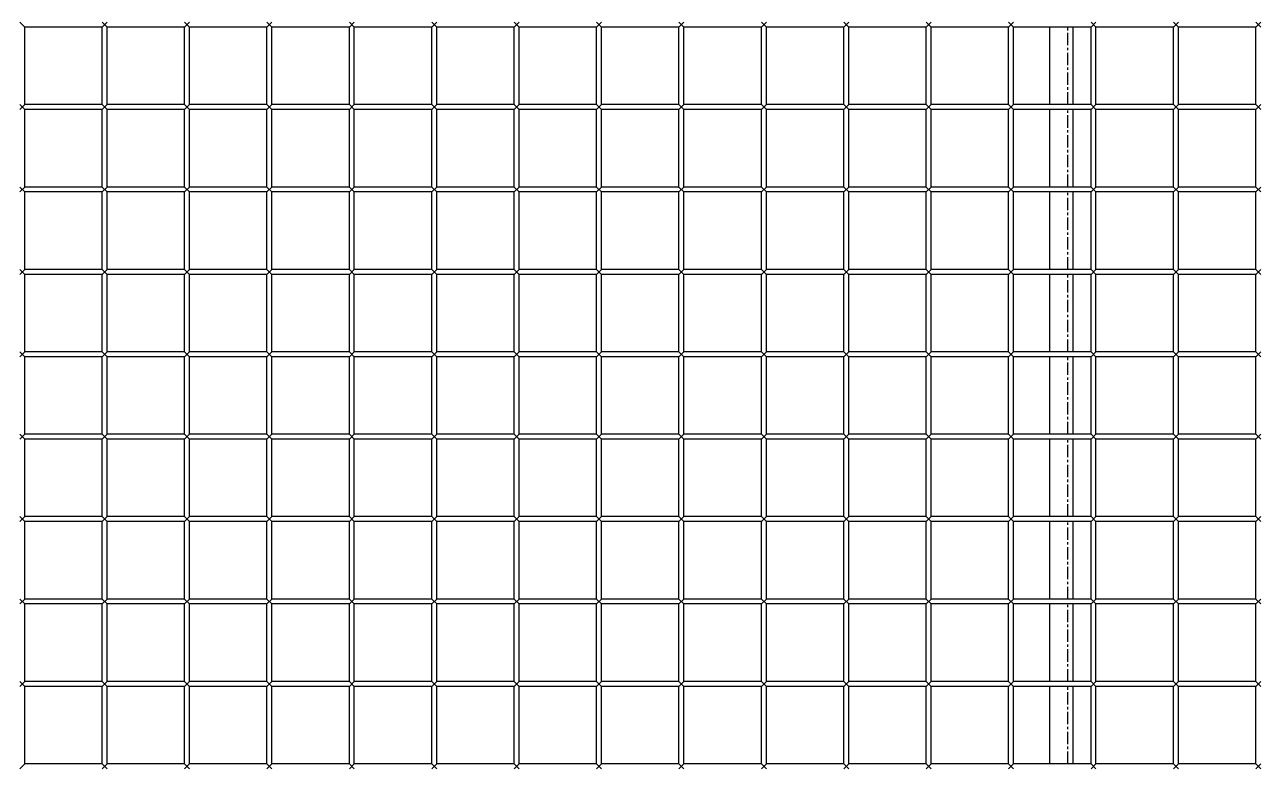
# Model space of a CAD drawing. Header units: millimetres. Extents: x -198529 to 244266, y -64 to 158464.
# Drawn here: x -148698 to -147949, y 94957 to 95407 of the extents above; entities that cross this region are included whole.
import ezdxf

# ---------------------------------------------------------------- set-up
doc = ezdxf.new("R2010")
doc.units = ezdxf.units.MM
doc.linetypes.add('CENTER', pattern=[12, 7.5, -1.5, 1.5, -1.5])
doc.layers.add('0-DCC', color=30, linetype='Continuous')

# ---------------------------------------------------------------- blocks, each defined once
blk = doc.blocks.new('DCC2850x1800(右)')
at = {"color": 0, "linetype": 'Continuous'}
for p, q in [((64392.5, -73603.48), (64389.5, -73606.48)), ((64392.5, -73606.48), (64389.5, -73603.48)), ((64392.5, -73653.48), (64392.5, -73606.48)), ((64392.5, -73606.48), (64439.5, -73606.48)), ((64442.5, -73603.48), (64439.5, -73606.48)), ((64442.5, -73606.48), (64439.5, -73603.48)), ((64439.5, -73653.48), (64439.5, -73606.48)), ((64442.5, -73653.48), (64442.5, -73606.48)), ((64442.5, -73606.48), (64489.5, -73606.48)), ((64492.5, -73603.48), (64489.5, -73606.48)), ((64492.5, -73606.48), (64489.5, -73603.48)), ((64489.5, -73653.48), (64489.5, -73606.48)), ((64492.5, -73653.48), (64492.5, -73606.48)), ((64492.5, -73606.48), (64539.5, -73606.48)), ((64503.5, -73606.48), (64503.5, -73653.48)), ((64517.5, -73653.48), (64517.5, -73606.48)), ((64542.5, -73603.48), (64539.5, -73606.48)), ((64542.5, -73606.48), (64539.5, -73603.48)), ((64539.5, -73653.48), (64539.5, -73606.48)), ((64542.5, -73653.48), (64542.5, -73606.48)), ((64542.5, -73606.48), (64589.5, -73606.48)), ((64592.5, -73603.48), (64589.5, -73606.48)), ((64592.5, -73606.48), (64589.5, -73603.48)), ((64589.5, -73653.48), (64589.5, -73606.48)), ((64592.5, -73653.48), (64592.5, -73606.48)), ((64592.5, -73606.48), (64639.5, -73606.48)), ((64642.5, -73603.48), (64639.5, -73606.48)), ((64642.5, -73606.48), (64639.5, -73603.48)), ((64639.5, -73653.48), (64639.5, -73606.48)), ((64642.5, -73653.48), (64642.5, -73606.48)), ((64642.5, -73606.48), (64689.5, -73606.48)), ((64692.5, -73603.48), (64689.5, -73606.48)), ((64692.5, -73606.48), (64689.5, -73603.48)), ((64689.5, -73653.48), (64689.5, -73606.48)), ((64692.5, -73653.48), (64692.5, -73606.48)), ((64692.5, -73606.48), (64739.5, -73606.48)), ((64742.5, -73603.48), (64739.5, -73606.48)), ((64742.5, -73606.48), (64739.5, -73603.48)), ((64739.5, -73653.48), (64739.5, -73606.48)), ((64742.5, -73653.48), (64742.5, -73606.48)), ((64742.5, -73606.48), (64789.5, -73606.48)), ((64792.5, -73603.48), (64789.5, -73606.48)), ((64792.5, -73606.48), (64789.5, -73603.48)), ((64789.5, -73653.48), (64789.5, -73606.48)), ((64792.5, -73653.48), (64792.5, -73606.48)), ((64792.5, -73606.48), (64839.5, -73606.48)), ((64842.5, -73603.48), (64839.5, -73606.48)), ((64842.5, -73606.48), (64839.5, -73603.48)), ((64839.5, -73653.48), (64839.5, -73606.48)), ((64842.5, -73653.48), (64842.5, -73606.48)), ((64842.5, -73606.48), (64889.5, -73606.48)), ((64892.5, -73603.48), (64889.5, -73606.48)), ((64892.5, -73606.48), (64889.5, -73603.48)), ((64889.5, -73653.48), (64889.5, -73606.48)), ((64892.5, -73653.48), (64892.5, -73606.48)), ((64892.5, -73606.48), (64939.5, -73606.48)), ((64942.5, -73603.48), (64939.5, -73606.48)), ((64942.5, -73606.48), (64939.5, -73603.48)), ((64939.5, -73653.48), (64939.5, -73606.48)), ((64942.5, -73653.48), (64942.5, -73606.48)), ((64942.5, -73606.48), (64989.5, -73606.48)), ((64992.5, -73603.48), (64989.5, -73606.48)), ((64992.5, -73606.48), (64989.5, -73603.48)), ((64989.5, -73653.48), (64989.5, -73606.48)), ((64992.5, -73653.48), (64992.5, -73606.48)), ((64992.5, -73606.48), (65039.5, -73606.48)), ((65042.5, -73603.48), (65039.5, -73606.48)), ((65042.5, -73606.48), (65039.5, -73603.48)), ((65039.5, -73653.48), (65039.5, -73606.48)), ((65042.5, -73653.48), (65042.5, -73606.48)), ((65042.5, -73606.48), (65089.5, -73606.48)), ((65092.5, -73603.48), (65089.5, -73606.48)), ((65092.5, -73606.48), (65089.5, -73603.48)), ((65089.5, -73653.48), (65089.5, -73606.48)), ((65092.5, -73653.48), (65092.5, -73606.48)), ((65092.5, -73606.48), (65139.5, -73606.48)), ((65142.5, -73603.48), (65139.5, -73606.48)), ((65139.5, -73653.48), (65139.5, -73606.48)), ((64392.5, -73653.48), (64389.5, -73656.48)), ((64392.5, -73656.48), (64389.5, -73653.48)), ((64392.5, -73653.48), (64439.5, -73653.48)), ((64392.5, -73703.48), (64392.5, -73656.48)), ((64392.5, -73656.48), (64439.5, -73656.48)), ((64442.5, -73653.48), (64439.5, -73656.48)), ((64442.5, -73656.48), (64439.5, -73653.48)), ((64439.5, -73703.48), (64439.5, -73656.48)), ((64442.5, -73653.48), (64489.5, -73653.48)), ((64442.5, -73703.48), (64442.5, -73656.48)), ((64442.5, -73656.48), (64489.5, -73656.48)), ((64492.5, -73653.48), (64489.5, -73656.48)), ((64492.5, -73656.48), (64489.5, -73653.48)), ((64489.5, -73703.48), (64489.5, -73656.48)), ((64492.5, -73653.48), (64539.5, -73653.48)), ((64492.5, -73703.48), (64492.5, -73656.48)), ((64492.5, -73656.48), (64539.5, -73656.48)), ((64503.5, -73656.48), (64503.5, -73703.48)), ((64517.5, -73703.48), (64517.5, -73656.48)), ((64542.5, -73653.48), (64539.5, -73656.48)), ((64542.5, -73656.48), (64539.5, -73653.48)), ((64539.5, -73703.48), (64539.5, -73656.48)), ((64542.5, -73653.48), (64589.5, -73653.48)), ((64542.5, -73703.48), (64542.5, -73656.48)), ((64542.5, -73656.48), (64589.5, -73656.48)), ((64592.5, -73653.48), (64589.5, -73656.48)), ((64592.5, -73656.48), (64589.5, -73653.48)), ((64589.5, -73703.48), (64589.5, -73656.48)), ((64592.5, -73653.48), (64639.5, -73653.48)), ((64592.5, -73703.48), (64592.5, -73656.48)), ((64592.5, -73656.48), (64639.5, -73656.48)), ((64642.5, -73653.48), (64639.5, -73656.48)), ((64642.5, -73656.48), (64639.5, -73653.48)), ((64639.5, -73703.48), (64639.5, -73656.48)), ((64642.5, -73653.48), (64689.5, -73653.48)), ((64642.5, -73703.48), (64642.5, -73656.48)), ((64642.5, -73656.48), (64689.5, -73656.48)), ((64692.5, -73653.48), (64689.5, -73656.48)), ((64692.5, -73656.48), (64689.5, -73653.48)), ((64689.5, -73703.48), (64689.5, -73656.48)), ((64692.5, -73653.48), (64739.5, -73653.48)), ((64692.5, -73703.48), (64692.5, -73656.48)), ((64692.5, -73656.48), (64739.5, -73656.48)), ((64742.5, -73653.48), (64739.5, -73656.48)), ((64742.5, -73656.48), (64739.5, -73653.48)), ((64739.5, -73703.48), (64739.5, -73656.48)), ((64742.5, -73653.48), (64789.5, -73653.48)), ((64742.5, -73703.48), (64742.5, -73656.48)), ((64742.5, -73656.48), (64789.5, -73656.48)), ((64792.5, -73653.48), (64789.5, -73656.48)), ((64792.5, -73656.48), (64789.5, -73653.48)), ((64789.5, -73703.48), (64789.5, -73656.48)), ((64792.5, -73653.48), (64839.5, -73653.48)), ((64792.5, -73703.48), (64792.5, -73656.48)), ((64792.5, -73656.48), (64839.5, -73656.48)), ((64842.5, -73653.48), (64839.5, -73656.48)), ((64842.5, -73656.48), (64839.5, -73653.48)), ((64839.5, -73703.48), (64839.5, -73656.48)), ((64842.5, -73653.48), (64889.5, -73653.48)), ((64842.5, -73703.48), (64842.5, -73656.48)), ((64842.5, -73656.48), (64889.5, -73656.48)), ((64892.5, -73653.48), (64889.5, -73656.48)), ((64892.5, -73656.48), (64889.5, -73653.48)), ((64889.5, -73703.48), (64889.5, -73656.48)), ((64892.5, -73653.48), (64939.5, -73653.48)), ((64892.5, -73703.48), (64892.5, -73656.48)), ((64892.5, -73656.48), (64939.5, -73656.48)), ((64942.5, -73653.48), (64939.5, -73656.48)), ((64942.5, -73656.48), (64939.5, -73653.48)), ((64939.5, -73703.48), (64939.5, -73656.48)), ((64942.5, -73653.48), (64989.5, -73653.48)), ((64942.5, -73703.48), (64942.5, -73656.48)), ((64942.5, -73656.48), (64989.5, -73656.48)), ((64992.5, -73653.48), (64989.5, -73656.48)), ((64992.5, -73656.48), (64989.5, -73653.48)), ((64989.5, -73703.48), (64989.5, -73656.48)), ((64992.5, -73653.48), (65039.5, -73653.48)), ((64992.5, -73703.48), (64992.5, -73656.48)), ((64992.5, -73656.48), (65039.5, -73656.48)), ((65042.5, -73653.48), (65039.5, -73656.48)), ((65042.5, -73656.48), (65039.5, -73653.48)), ((65039.5, -73703.48), (65039.5, -73656.48)), ((65042.5, -73653.48), (65089.5, -73653.48)), ((65042.5, -73703.48), (65042.5, -73656.48)), ((65042.5, -73656.48), (65089.5, -73656.48)), ((65092.5, -73653.48), (65089.5, -73656.48)), ((65092.5, -73656.48), (65089.5, -73653.48)), ((65089.5, -73703.48), (65089.5, -73656.48)), ((65092.5, -73653.48), (65139.5, -73653.48)), ((65092.5, -73703.48), (65092.5, -73656.48)), ((65092.5, -73656.48), (65139.5, -73656.48)), ((65142.5, -73653.48), (65139.5, -73656.48)), ((65142.5, -73656.48), (65139.5, -73653.48)), ((65139.5, -73703.48), (65139.5, -73656.48)), ((64392.5, -73703.48), (64389.5, -73706.48)), ((64392.5, -73706.48), (64389.5, -73703.48)), ((64392.5, -73703.48), (64439.5, -73703.48)), ((64442.5, -73703.48), (64439.5, -73706.48)), ((64442.5, -73706.48), (64439.5, -73703.48)), ((64442.5, -73703.48), (64489.5, -73703.48)), ((64492.5, -73703.48), (64489.5, -73706.48)), ((64492.5, -73706.48), (64489.5, -73703.48)), ((64492.5, -73703.48), (64539.5, -73703.48)), ((64542.5, -73703.48), (64539.5, -73706.48)), ((64542.5, -73706.48), (64539.5, -73703.48)), ((64542.5, -73703.48), (64589.5, -73703.48)), ((64592.5, -73703.48), (64589.5, -73706.48)), ((64592.5, -73706.48), (64589.5, -73703.48)), ((64592.5, -73703.48), (64639.5, -73703.48)), ((64642.5, -73703.48), (64639.5, -73706.48)), ((64642.5, -73706.48), (64639.5, -73703.48)), ((64642.5, -73703.48), (64689.5, -73703.48)), ((64692.5, -73703.48), (64689.5, -73706.48)), ((64692.5, -73706.48), (64689.5, -73703.48)), ((64692.5, -73703.48), (64739.5, -73703.48)), ((64742.5, -73703.48), (64739.5, -73706.48)), ((64742.5, -73706.48), (64739.5, -73703.48)), ((64742.5, -73703.48), (64789.5, -73703.48)), ((64792.5, -73703.48), (64789.5, -73706.48)), ((64792.5, -73706.48), (64789.5, -73703.48)), ((64792.5, -73703.48), (64839.5, -73703.48)), ((64842.5, -73703.48), (64839.5, -73706.48)), ((64842.5, -73706.48), (64839.5, -73703.48)), ((64842.5, -73703.48), (64889.5, -73703.48)), ((64892.5, -73703.48), (64889.5, -73706.48)), ((64892.5, -73706.48), (64889.5, -73703.48)), ((64892.5, -73703.48), (64939.5, -73703.48)), ((64942.5, -73703.48), (64939.5, -73706.48)), ((64942.5, -73706.48), (64939.5, -73703.48)), ((64942.5, -73703.48), (64989.5, -73703.48)), ((64992.5, -73703.48), (64989.5, -73706.48)), ((64992.5, -73706.48), (64989.5, -73703.48)), ((64992.5, -73703.48), (65039.5, -73703.48)), ((65042.5, -73703.48), (65039.5, -73706.48)), ((65042.5, -73706.48), (65039.5, -73703.48)), ((65042.5, -73703.48), (65089.5, -73703.48)), ((65092.5, -73703.48), (65089.5, -73706.48)), ((65092.5, -73706.48), (65089.5, -73703.48)), ((65092.5, -73703.48), (65139.5, -73703.48)), ((65142.5, -73703.48), (65139.5, -73706.48)), ((65142.5, -73706.48), (65139.5, -73703.48)), ((64392.5, -73753.48), (64392.5, -73706.48)), ((64392.5, -73706.48), (64439.5, -73706.48)), ((64439.5, -73753.48), (64439.5, -73706.48)), ((64442.5, -73753.48), (64442.5, -73706.48)), ((64442.5, -73706.48), (64489.5, -73706.48)), ((64489.5, -73753.48), (64489.5, -73706.48)), ((64492.5, -73753.48), (64492.5, -73706.48)), ((64492.5, -73706.48), (64539.5, -73706.48)), ((64503.5, -73706.48), (64503.5, -73753.48)), ((64517.5, -73753.48), (64517.5, -73706.48)), ((64539.5, -73753.48), (64539.5, -73706.48)), ((64542.5, -73753.48), (64542.5, -73706.48)), ((64542.5, -73706.48), (64589.5, -73706.48)), ((64589.5, -73753.48), (64589.5, -73706.48)), ((64592.5, -73753.48), (64592.5, -73706.48)), ((64592.5, -73706.48), (64639.5, -73706.48)), ((64639.5, -73753.48), (64639.5, -73706.48)), ((64642.5, -73753.48), (64642.5, -73706.48)), ((64642.5, -73706.48), (64689.5, -73706.48)), ((64689.5, -73753.48), (64689.5, -73706.48)), ((64692.5, -73753.48), (64692.5, -73706.48)), ((64692.5, -73706.48), (64739.5, -73706.48)), ((64739.5, -73753.48), (64739.5, -73706.48)), ((64742.5, -73753.48), (64742.5, -73706.48)), ((64742.5, -73706.48), (64789.5, -73706.48)), ((64789.5, -73753.48), (64789.5, -73706.48)), ((64792.5, -73753.48), (64792.5, -73706.48)), ((64792.5, -73706.48), (64839.5, -73706.48)), ((64839.5, -73753.48), (64839.5, -73706.48)), ((64842.5, -73753.48), (64842.5, -73706.48)), ((64842.5, -73706.48), (64889.5, -73706.48)), ((64889.5, -73753.48), (64889.5, -73706.48)), ((64892.5, -73753.48), (64892.5, -73706.48)), ((64892.5, -73706.48), (64939.5, -73706.48)), ((64939.5, -73753.48), (64939.5, -73706.48)), ((64942.5, -73753.48), (64942.5, -73706.48)), ((64942.5, -73706.48), (64989.5, -73706.48)), ((64989.5, -73753.48), (64989.5, -73706.48)), ((64992.5, -73753.48), (64992.5, -73706.48)), ((64992.5, -73706.48), (65039.5, -73706.48)), ((65039.5, -73753.48), (65039.5, -73706.48)), ((65042.5, -73753.48), (65042.5, -73706.48)), ((65042.5, -73706.48), (65089.5, -73706.48)), ((65089.5, -73753.48), (65089.5, -73706.48)), ((65092.5, -73753.48), (65092.5, -73706.48)), ((65092.5, -73706.48), (65139.5, -73706.48)), ((65139.5, -73753.48), (65139.5, -73706.48)), ((64392.5, -73753.48), (64389.5, -73756.48)), ((64392.5, -73756.48), (64389.5, -73753.48)), ((64392.5, -73753.48), (64439.5, -73753.48)), ((64392.5, -73756.48), (64439.5, -73756.48)), ((64392.5, -73803.48), (64392.5, -73756.48)), ((64442.5, -73753.48), (64439.5, -73756.48)), ((64442.5, -73756.48), (64439.5, -73753.48)), ((64439.5, -73803.48), (64439.5, -73756.48)), ((64442.5, -73753.48), (64489.5, -73753.48)), ((64442.5, -73803.48), (64442.5, -73756.48)), ((64442.5, -73756.48), (64489.5, -73756.48)), ((64492.5, -73753.48), (64489.5, -73756.48)), ((64492.5, -73756.48), (64489.5, -73753.48)), ((64489.5, -73803.48), (64489.5, -73756.48)), ((64492.5, -73753.48), (64539.5, -73753.48)), ((64492.5, -73803.48), (64492.5, -73756.48)), ((64492.5, -73756.48), (64539.5, -73756.48)), ((64503.5, -73756.48), (64503.5, -73803.48)), ((64517.5, -73803.48), (64517.5, -73756.48)), ((64542.5, -73753.48), (64539.5, -73756.48)), ((64542.5, -73756.48), (64539.5, -73753.48)), ((64539.5, -73803.48), (64539.5, -73756.48)), ((64542.5, -73753.48), (64589.5, -73753.48)), ((64542.5, -73803.48), (64542.5, -73756.48)), ((64542.5, -73756.48), (64589.5, -73756.48)), ((64592.5, -73753.48), (64589.5, -73756.48)), ((64592.5, -73756.48), (64589.5, -73753.48)), ((64589.5, -73803.48), (64589.5, -73756.48)), ((64592.5, -73753.48), (64639.5, -73753.48)), ((64592.5, -73803.48), (64592.5, -73756.48)), ((64592.5, -73756.48), (64639.5, -73756.48)), ((64642.5, -73753.48), (64639.5, -73756.48)), ((64642.5, -73756.48), (64639.5, -73753.48)), ((64639.5, -73803.48), (64639.5, -73756.48)), ((64642.5, -73753.48), (64689.5, -73753.48)), ((64642.5, -73803.48), (64642.5, -73756.48)), ((64642.5, -73756.48), (64689.5, -73756.48)), ((64692.5, -73753.48), (64689.5, -73756.48)), ((64692.5, -73756.48), (64689.5, -73753.48)), ((64689.5, -73803.48), (64689.5, -73756.48)), ((64692.5, -73753.48), (64739.5, -73753.48)), ((64692.5, -73803.48), (64692.5, -73756.48)), ((64692.5, -73756.48), (64739.5, -73756.48)), ((64742.5, -73753.48), (64739.5, -73756.48)), ((64742.5, -73756.48), (64739.5, -73753.48)), ((64739.5, -73803.48), (64739.5, -73756.48)), ((64742.5, -73753.48), (64789.5, -73753.48)), ((64742.5, -73803.48), (64742.5, -73756.48)), ((64742.5, -73756.48), (64789.5, -73756.48)), ((64792.5, -73753.48), (64789.5, -73756.48)), ((64792.5, -73756.48), (64789.5, -73753.48)), ((64789.5, -73803.48), (64789.5, -73756.48)), ((64792.5, -73753.48), (64839.5, -73753.48)), ((64792.5, -73803.48), (64792.5, -73756.48)), ((64792.5, -73756.48), (64839.5, -73756.48)), ((64842.5, -73753.48), (64839.5, -73756.48)), ((64842.5, -73756.48), (64839.5, -73753.48)), ((64839.5, -73803.48), (64839.5, -73756.48)), ((64842.5, -73753.48), (64889.5, -73753.48)), ((64842.5, -73803.48), (64842.5, -73756.48)), ((64842.5, -73756.48), (64889.5, -73756.48)), ((64892.5, -73753.48), (64889.5, -73756.48)), ((64892.5, -73756.48), (64889.5, -73753.48)), ((64889.5, -73803.48), (64889.5, -73756.48)), ((64892.5, -73753.48), (64939.5, -73753.48)), ((64892.5, -73803.48), (64892.5, -73756.48)), ((64892.5, -73756.48), (64939.5, -73756.48)), ((64942.5, -73753.48), (64939.5, -73756.48)), ((64942.5, -73756.48), (64939.5, -73753.48)), ((64939.5, -73803.48), (64939.5, -73756.48)), ((64942.5, -73753.48), (64989.5, -73753.48)), ((64942.5, -73803.48), (64942.5, -73756.48)), ((64942.5, -73756.48), (64989.5, -73756.48)), ((64992.5, -73753.48), (64989.5, -73756.48)), ((64992.5, -73756.48), (64989.5, -73753.48)), ((64989.5, -73803.48), (64989.5, -73756.48)), ((64992.5, -73753.48), (65039.5, -73753.48)), ((64992.5, -73803.48), (64992.5, -73756.48)), ((64992.5, -73756.48), (65039.5, -73756.48)), ((65042.5, -73753.48), (65039.5, -73756.48)), ((65042.5, -73756.48), (65039.5, -73753.48)), ((65039.5, -73803.48), (65039.5, -73756.48)), ((65042.5, -73753.48), (65089.5, -73753.48)), ((65042.5, -73803.48), (65042.5, -73756.48)), ((65042.5, -73756.48), (65089.5, -73756.48)), ((65092.5, -73753.48), (65089.5, -73756.48)), ((65092.5, -73756.48), (65089.5, -73753.48)), ((65089.5, -73803.48), (65089.5, -73756.48)), ((65092.5, -73753.48), (65139.5, -73753.48)), ((65092.5, -73803.48), (65092.5, -73756.48)), ((65092.5, -73756.48), (65139.5, -73756.48)), ((65142.5, -73753.48), (65139.5, -73756.48)), ((65142.5, -73756.48), (65139.5, -73753.48)), ((65139.5, -73803.48), (65139.5, -73756.48)), ((64392.5, -73803.48), (64389.5, -73806.48)), ((64392.5, -73806.48), (64389.5, -73803.48)), ((64392.5, -73803.48), (64439.5, -73803.48)), ((64392.5, -73806.48), (64439.5, -73806.48)), ((64392.5, -73853.48), (64392.5, -73806.48)), ((64442.5, -73803.48), (64439.5, -73806.48)), ((64442.5, -73806.48), (64439.5, -73803.48)), ((64439.5, -73853.48), (64439.5, -73806.48)), ((64442.5, -73803.48), (64489.5, -73803.48)), ((64442.5, -73853.48), (64442.5, -73806.48)), ((64442.5, -73806.48), (64489.5, -73806.48)), ((64492.5, -73803.48), (64489.5, -73806.48)), ((64492.5, -73806.48), (64489.5, -73803.48)), ((64489.5, -73853.48), (64489.5, -73806.48)), ((64492.5, -73803.48), (64539.5, -73803.48)), ((64492.5, -73853.48), (64492.5, -73806.48)), ((64492.5, -73806.48), (64539.5, -73806.48)), ((64503.5, -73806.48), (64503.5, -73853.48)), ((64517.5, -73853.48), (64517.5, -73806.48)), ((64542.5, -73803.48), (64539.5, -73806.48)), ((64542.5, -73806.48), (64539.5, -73803.48)), ((64539.5, -73853.48), (64539.5, -73806.48)), ((64542.5, -73803.48), (64589.5, -73803.48)), ((64542.5, -73853.48), (64542.5, -73806.48)), ((64542.5, -73806.48), (64589.5, -73806.48)), ((64592.5, -73803.48), (64589.5, -73806.48)), ((64592.5, -73806.48), (64589.5, -73803.48)), ((64589.5, -73853.48), (64589.5, -73806.48)), ((64592.5, -73803.48), (64639.5, -73803.48)), ((64592.5, -73853.48), (64592.5, -73806.48)), ((64592.5, -73806.48), (64639.5, -73806.48)), ((64642.5, -73803.48), (64639.5, -73806.48)), ((64642.5, -73806.48), (64639.5, -73803.48)), ((64639.5, -73853.48), (64639.5, -73806.48)), ((64642.5, -73803.48), (64689.5, -73803.48)), ((64642.5, -73853.48), (64642.5, -73806.48)), ((64642.5, -73806.48), (64689.5, -73806.48)), ((64692.5, -73803.48), (64689.5, -73806.48)), ((64692.5, -73806.48), (64689.5, -73803.48)), ((64689.5, -73853.48), (64689.5, -73806.48)), ((64692.5, -73803.48), (64739.5, -73803.48)), ((64692.5, -73853.48), (64692.5, -73806.48)), ((64692.5, -73806.48), (64739.5, -73806.48)), ((64742.5, -73803.48), (64739.5, -73806.48)), ((64742.5, -73806.48), (64739.5, -73803.48)), ((64739.5, -73853.48), (64739.5, -73806.48)), ((64742.5, -73803.48), (64789.5, -73803.48)), ((64742.5, -73853.48), (64742.5, -73806.48)), ((64742.5, -73806.48), (64789.5, -73806.48)), ((64792.5, -73803.48), (64789.5, -73806.48)), ((64792.5, -73806.48), (64789.5, -73803.48)), ((64789.5, -73853.48), (64789.5, -73806.48)), ((64792.5, -73803.48), (64839.5, -73803.48)), ((64792.5, -73853.48), (64792.5, -73806.48)), ((64792.5, -73806.48), (64839.5, -73806.48)), ((64842.5, -73803.48), (64839.5, -73806.48)), ((64842.5, -73806.48), (64839.5, -73803.48)), ((64839.5, -73853.48), (64839.5, -73806.48)), ((64842.5, -73803.48), (64889.5, -73803.48)), ((64842.5, -73853.48), (64842.5, -73806.48)), ((64842.5, -73806.48), (64889.5, -73806.48)), ((64892.5, -73803.48), (64889.5, -73806.48)), ((64892.5, -73806.48), (64889.5, -73803.48)), ((64889.5, -73853.48), (64889.5, -73806.48)), ((64892.5, -73803.48), (64939.5, -73803.48)), ((64892.5, -73853.48), (64892.5, -73806.48)), ((64892.5, -73806.48), (64939.5, -73806.48)), ((64942.5, -73803.48), (64939.5, -73806.48)), ((64942.5, -73806.48), (64939.5, -73803.48)), ((64939.5, -73853.48), (64939.5, -73806.48)), ((64942.5, -73803.48), (64989.5, -73803.48)), ((64942.5, -73853.48), (64942.5, -73806.48)), ((64942.5, -73806.48), (64989.5, -73806.48)), ((64992.5, -73803.48), (64989.5, -73806.48)), ((64992.5, -73806.48), (64989.5, -73803.48)), ((64989.5, -73853.48), (64989.5, -73806.48)), ((64992.5, -73803.48), (65039.5, -73803.48)), ((64992.5, -73853.48), (64992.5, -73806.48)), ((64992.5, -73806.48), (65039.5, -73806.48)), ((65042.5, -73803.48), (65039.5, -73806.48)), ((65042.5, -73806.48), (65039.5, -73803.48)), ((65039.5, -73853.48), (65039.5, -73806.48)), ((65042.5, -73803.48), (65089.5, -73803.48)), ((65042.5, -73853.48), (65042.5, -73806.48)), ((65042.5, -73806.48), (65089.5, -73806.48)), ((65092.5, -73803.48), (65089.5, -73806.48)), ((65092.5, -73806.48), (65089.5, -73803.48)), ((65089.5, -73853.48), (65089.5, -73806.48)), ((65092.5, -73803.48), (65139.5, -73803.48)), ((65092.5, -73853.48), (65092.5, -73806.48)), ((65092.5, -73806.48), (65139.5, -73806.48)), ((65142.5, -73803.48), (65139.5, -73806.48)), ((65142.5, -73806.48), (65139.5, -73803.48)), ((65139.5, -73853.48), (65139.5, -73806.48)), ((64392.5, -73853.48), (64389.5, -73856.48)), ((64392.5, -73856.48), (64389.5, -73853.48)), ((64392.5, -73853.48), (64439.5, -73853.48)), ((64442.5, -73853.48), (64439.5, -73856.48)), ((64442.5, -73856.48), (64439.5, -73853.48)), ((64442.5, -73853.48), (64489.5, -73853.48)), ((64492.5, -73853.48), (64489.5, -73856.48)), ((64492.5, -73856.48), (64489.5, -73853.48)), ((64492.5, -73853.48), (64539.5, -73853.48)), ((64542.5, -73853.48), (64539.5, -73856.48)), ((64542.5, -73856.48), (64539.5, -73853.48)), ((64542.5, -73853.48), (64589.5, -73853.48)), ((64592.5, -73853.48), (64589.5, -73856.48)), ((64592.5, -73856.48), (64589.5, -73853.48)), ((64592.5, -73853.48), (64639.5, -73853.48)), ((64642.5, -73853.48), (64639.5, -73856.48)), ((64642.5, -73856.48), (64639.5, -73853.48)), ((64642.5, -73853.48), (64689.5, -73853.48)), ((64692.5, -73853.48), (64689.5, -73856.48)), ((64692.5, -73856.48), (64689.5, -73853.48)), ((64692.5, -73853.48), (64739.5, -73853.48)), ((64742.5, -73853.48), (64739.5, -73856.48)), ((64742.5, -73856.48), (64739.5, -73853.48)), ((64742.5, -73853.48), (64789.5, -73853.48)), ((64792.5, -73853.48), (64789.5, -73856.48)), ((64792.5, -73856.48), (64789.5, -73853.48)), ((64792.5, -73853.48), (64839.5, -73853.48)), ((64842.5, -73853.48), (64839.5, -73856.48)), ((64842.5, -73856.48), (64839.5, -73853.48)), ((64842.5, -73853.48), (64889.5, -73853.48)), ((64892.5, -73853.48), (64889.5, -73856.48)), ((64892.5, -73856.48), (64889.5, -73853.48)), ((64892.5, -73853.48), (64939.5, -73853.48)), ((64942.5, -73853.48), (64939.5, -73856.48)), ((64942.5, -73856.48), (64939.5, -73853.48)), ((64942.5, -73853.48), (64989.5, -73853.48)), ((64992.5, -73853.48), (64989.5, -73856.48)), ((64992.5, -73856.48), (64989.5, -73853.48)), ((64992.5, -73853.48), (65039.5, -73853.48)), ((65042.5, -73853.48), (65039.5, -73856.48)), ((65042.5, -73856.48), (65039.5, -73853.48)), ((65042.5, -73853.48), (65089.5, -73853.48)), ((65092.5, -73853.48), (65089.5, -73856.48)), ((65092.5, -73856.48), (65089.5, -73853.48)), ((65092.5, -73853.48), (65139.5, -73853.48)), ((65142.5, -73853.48), (65139.5, -73856.48)), ((65142.5, -73856.48), (65139.5, -73853.48)), ((64392.5, -73856.48), (64439.5, -73856.48)), ((64392.5, -73903.48), (64392.5, -73856.48)), ((64439.5, -73903.48), (64439.5, -73856.48)), ((64442.5, -73903.48), (64442.5, -73856.48)), ((64442.5, -73856.48), (64489.5, -73856.48)), ((64489.5, -73903.48), (64489.5, -73856.48)), ((64492.5, -73903.48), (64492.5, -73856.48)), ((64492.5, -73856.48), (64539.5, -73856.48)), ((64503.5, -73856.48), (64503.5, -73903.48)), ((64517.5, -73903.48), (64517.5, -73856.48)), ((64539.5, -73903.48), (64539.5, -73856.48)), ((64542.5, -73903.48), (64542.5, -73856.48)), ((64542.5, -73856.48), (64589.5, -73856.48)), ((64589.5, -73903.48), (64589.5, -73856.48)), ((64592.5, -73903.48), (64592.5, -73856.48)), ((64592.5, -73856.48), (64639.5, -73856.48)), ((64639.5, -73903.48), (64639.5, -73856.48)), ((64642.5, -73903.48), (64642.5, -73856.48)), ((64642.5, -73856.48), (64689.5, -73856.48)), ((64689.5, -73903.48), (64689.5, -73856.48)), ((64692.5, -73903.48), (64692.5, -73856.48)), ((64692.5, -73856.48), (64739.5, -73856.48)), ((64739.5, -73903.48), (64739.5, -73856.48)), ((64742.5, -73903.48), (64742.5, -73856.48)), ((64742.5, -73856.48), (64789.5, -73856.48)), ((64789.5, -73903.48), (64789.5, -73856.48)), ((64792.5, -73903.48), (64792.5, -73856.48)), ((64792.5, -73856.48), (64839.5, -73856.48)), ((64839.5, -73903.48), (64839.5, -73856.48)), ((64842.5, -73903.48), (64842.5, -73856.48)), ((64842.5, -73856.48), (64889.5, -73856.48)), ((64889.5, -73903.48), (64889.5, -73856.48)), ((64892.5, -73903.48), (64892.5, -73856.48)), ((64892.5, -73856.48), (64939.5, -73856.48)), ((64939.5, -73903.48), (64939.5, -73856.48)), ((64942.5, -73903.48), (64942.5, -73856.48)), ((64942.5, -73856.48), (64989.5, -73856.48)), ((64989.5, -73903.48), (64989.5, -73856.48)), ((64992.5, -73903.48), (64992.5, -73856.48)), ((64992.5, -73856.48), (65039.5, -73856.48)), ((65039.5, -73903.48), (65039.5, -73856.48)), ((65042.5, -73903.48), (65042.5, -73856.48)), ((65042.5, -73856.48), (65089.5, -73856.48)), ((65089.5, -73903.48), (65089.5, -73856.48)), ((65092.5, -73903.48), (65092.5, -73856.48)), ((65092.5, -73856.48), (65139.5, -73856.48)), ((65139.5, -73903.48), (65139.5, -73856.48)), ((64392.5, -73903.48), (64389.5, -73906.48)), ((64392.5, -73906.48), (64389.5, -73903.48)), ((64392.5, -73903.48), (64439.5, -73903.48)), ((64392.5, -73906.48), (64439.5, -73906.48)), ((64392.5, -73953.48), (64392.5, -73906.48)), ((64442.5, -73903.48), (64439.5, -73906.48)), ((64442.5, -73906.48), (64439.5, -73903.48)), ((64439.5, -73953.48), (64439.5, -73906.48)), ((64442.5, -73903.48), (64489.5, -73903.48)), ((64442.5, -73906.48), (64489.5, -73906.48)), ((64442.5, -73953.48), (64442.5, -73906.48)), ((64492.5, -73903.48), (64489.5, -73906.48)), ((64492.5, -73906.48), (64489.5, -73903.48)), ((64489.5, -73953.48), (64489.5, -73906.48)), ((64492.5, -73903.48), (64539.5, -73903.48)), ((64492.5, -73906.48), (64539.5, -73906.48)), ((64492.5, -73953.48), (64492.5, -73906.48)), ((64503.5, -73906.48), (64503.5, -73953.48)), ((64517.5, -73953.48), (64517.5, -73906.48)), ((64542.5, -73903.48), (64539.5, -73906.48)), ((64542.5, -73906.48), (64539.5, -73903.48)), ((64539.5, -73953.48), (64539.5, -73906.48)), ((64542.5, -73903.48), (64589.5, -73903.48)), ((64542.5, -73906.48), (64589.5, -73906.48)), ((64542.5, -73953.48), (64542.5, -73906.48)), ((64592.5, -73903.48), (64589.5, -73906.48)), ((64592.5, -73906.48), (64589.5, -73903.48)), ((64589.5, -73953.48), (64589.5, -73906.48)), ((64592.5, -73903.48), (64639.5, -73903.48)), ((64592.5, -73953.48), (64592.5, -73906.48)), ((64592.5, -73906.48), (64639.5, -73906.48)), ((64642.5, -73903.48), (64639.5, -73906.48)), ((64642.5, -73906.48), (64639.5, -73903.48)), ((64639.5, -73953.48), (64639.5, -73906.48)), ((64642.5, -73903.48), (64689.5, -73903.48)), ((64642.5, -73953.48), (64642.5, -73906.48)), ((64642.5, -73906.48), (64689.5, -73906.48)), ((64692.5, -73903.48), (64689.5, -73906.48)), ((64692.5, -73906.48), (64689.5, -73903.48)), ((64689.5, -73953.48), (64689.5, -73906.48)), ((64692.5, -73903.48), (64739.5, -73903.48)), ((64692.5, -73953.48), (64692.5, -73906.48)), ((64692.5, -73906.48), (64739.5, -73906.48)), ((64742.5, -73903.48), (64739.5, -73906.48)), ((64742.5, -73906.48), (64739.5, -73903.48)), ((64739.5, -73953.48), (64739.5, -73906.48)), ((64742.5, -73903.48), (64789.5, -73903.48)), ((64742.5, -73953.48), (64742.5, -73906.48)), ((64742.5, -73906.48), (64789.5, -73906.48)), ((64792.5, -73903.48), (64789.5, -73906.48)), ((64792.5, -73906.48), (64789.5, -73903.48)), ((64789.5, -73953.48), (64789.5, -73906.48)), ((64792.5, -73903.48), (64839.5, -73903.48)), ((64792.5, -73953.48), (64792.5, -73906.48)), ((64792.5, -73906.48), (64839.5, -73906.48)), ((64842.5, -73903.48), (64839.5, -73906.48)), ((64842.5, -73906.48), (64839.5, -73903.48)), ((64839.5, -73953.48), (64839.5, -73906.48)), ((64842.5, -73903.48), (64889.5, -73903.48)), ((64842.5, -73953.48), (64842.5, -73906.48)), ((64842.5, -73906.48), (64889.5, -73906.48)), ((64892.5, -73903.48), (64889.5, -73906.48)), ((64892.5, -73906.48), (64889.5, -73903.48)), ((64889.5, -73953.48), (64889.5, -73906.48)), ((64892.5, -73903.48), (64939.5, -73903.48)), ((64892.5, -73953.48), (64892.5, -73906.48)), ((64892.5, -73906.48), (64939.5, -73906.48)), ((64942.5, -73903.48), (64939.5, -73906.48)), ((64942.5, -73906.48), (64939.5, -73903.48)), ((64939.5, -73953.48), (64939.5, -73906.48)), ((64942.5, -73903.48), (64989.5, -73903.48)), ((64942.5, -73953.48), (64942.5, -73906.48)), ((64942.5, -73906.48), (64989.5, -73906.48)), ((64992.5, -73903.48), (64989.5, -73906.48)), ((64992.5, -73906.48), (64989.5, -73903.48)), ((64989.5, -73953.48), (64989.5, -73906.48)), ((64992.5, -73903.48), (65039.5, -73903.48)), ((64992.5, -73953.48), (64992.5, -73906.48)), ((64992.5, -73906.48), (65039.5, -73906.48)), ((65042.5, -73903.48), (65039.5, -73906.48)), ((65042.5, -73906.48), (65039.5, -73903.48)), ((65039.5, -73953.48), (65039.5, -73906.48)), ((65042.5, -73903.48), (65089.5, -73903.48)), ((65042.5, -73953.48), (65042.5, -73906.48)), ((65042.5, -73906.48), (65089.5, -73906.48)), ((65092.5, -73903.48), (65089.5, -73906.48)), ((65092.5, -73906.48), (65089.5, -73903.48)), ((65089.5, -73953.48), (65089.5, -73906.48)), ((65092.5, -73903.48), (65139.5, -73903.48)), ((65092.5, -73953.48), (65092.5, -73906.48)), ((65092.5, -73906.48), (65139.5, -73906.48)), ((65142.5, -73903.48), (65139.5, -73906.48)), ((65142.5, -73906.48), (65139.5, -73903.48)), ((65139.5, -73953.48), (65139.5, -73906.48)), ((64392.5, -73953.48), (64389.5, -73956.48)), ((64392.5, -73956.48), (64389.5, -73953.48)), ((64392.5, -73953.48), (64439.5, -73953.48)), ((64392.5, -73956.48), (64439.5, -73956.48)), ((64392.5, -74003.48), (64392.5, -73956.48)), ((64442.5, -73953.48), (64439.5, -73956.48)), ((64442.5, -73956.48), (64439.5, -73953.48)), ((64439.5, -74003.48), (64439.5, -73956.48)), ((64442.5, -73953.48), (64489.5, -73953.48)), ((64442.5, -73956.48), (64489.5, -73956.48)), ((64442.5, -74003.48), (64442.5, -73956.48)), ((64492.5, -73953.48), (64489.5, -73956.48)), ((64492.5, -73956.48), (64489.5, -73953.48)), ((64489.5, -74003.48), (64489.5, -73956.48)), ((64492.5, -73953.48), (64539.5, -73953.48)), ((64492.5, -73956.48), (64539.5, -73956.48)), ((64492.5, -74003.48), (64492.5, -73956.48)), ((64503.5, -73956.48), (64503.5, -74003.48)), ((64517.5, -74003.48), (64517.5, -73956.48)), ((64542.5, -73953.48), (64539.5, -73956.48)), ((64542.5, -73956.48), (64539.5, -73953.48)), ((64539.5, -74003.48), (64539.5, -73956.48)), ((64542.5, -73953.48), (64589.5, -73953.48)), ((64542.5, -73956.48), (64589.5, -73956.48)), ((64542.5, -74003.48), (64542.5, -73956.48)), ((64592.5, -73953.48), (64589.5, -73956.48)), ((64592.5, -73956.48), (64589.5, -73953.48)), ((64589.5, -74003.48), (64589.5, -73956.48)), ((64592.5, -73953.48), (64639.5, -73953.48)), ((64592.5, -74003.48), (64592.5, -73956.48)), ((64592.5, -73956.48), (64639.5, -73956.48)), ((64642.5, -73953.48), (64639.5, -73956.48)), ((64642.5, -73956.48), (64639.5, -73953.48)), ((64639.5, -74003.48), (64639.5, -73956.48)), ((64642.5, -73953.48), (64689.5, -73953.48)), ((64642.5, -74003.48), (64642.5, -73956.48)), ((64642.5, -73956.48), (64689.5, -73956.48)), ((64692.5, -73953.48), (64689.5, -73956.48)), ((64692.5, -73956.48), (64689.5, -73953.48)), ((64689.5, -74003.48), (64689.5, -73956.48)), ((64692.5, -73953.48), (64739.5, -73953.48)), ((64692.5, -74003.48), (64692.5, -73956.48)), ((64692.5, -73956.48), (64739.5, -73956.48)), ((64742.5, -73953.48), (64739.5, -73956.48)), ((64742.5, -73956.48), (64739.5, -73953.48)), ((64739.5, -74003.48), (64739.5, -73956.48)), ((64742.5, -73953.48), (64789.5, -73953.48)), ((64742.5, -74003.48), (64742.5, -73956.48)), ((64742.5, -73956.48), (64789.5, -73956.48)), ((64792.5, -73953.48), (64789.5, -73956.48)), ((64792.5, -73956.48), (64789.5, -73953.48)), ((64789.5, -74003.48), (64789.5, -73956.48)), ((64792.5, -73953.48), (64839.5, -73953.48)), ((64792.5, -74003.48), (64792.5, -73956.48)), ((64792.5, -73956.48), (64839.5, -73956.48)), ((64842.5, -73953.48), (64839.5, -73956.48)), ((64842.5, -73956.48), (64839.5, -73953.48)), ((64839.5, -74003.48), (64839.5, -73956.48)), ((64842.5, -73953.48), (64889.5, -73953.48)), ((64842.5, -74003.48), (64842.5, -73956.48)), ((64842.5, -73956.48), (64889.5, -73956.48)), ((64892.5, -73953.48), (64889.5, -73956.48)), ((64892.5, -73956.48), (64889.5, -73953.48)), ((64889.5, -74003.48), (64889.5, -73956.48)), ((64892.5, -73953.48), (64939.5, -73953.48)), ((64892.5, -74003.48), (64892.5, -73956.48)), ((64892.5, -73956.48), (64939.5, -73956.48)), ((64942.5, -73953.48), (64939.5, -73956.48)), ((64942.5, -73956.48), (64939.5, -73953.48)), ((64939.5, -74003.48), (64939.5, -73956.48)), ((64942.5, -73953.48), (64989.5, -73953.48)), ((64942.5, -74003.48), (64942.5, -73956.48)), ((64942.5, -73956.48), (64989.5, -73956.48)), ((64992.5, -73953.48), (64989.5, -73956.48)), ((64992.5, -73956.48), (64989.5, -73953.48)), ((64989.5, -74003.48), (64989.5, -73956.48)), ((64992.5, -73953.48), (65039.5, -73953.48)), ((64992.5, -74003.48), (64992.5, -73956.48)), ((64992.5, -73956.48), (65039.5, -73956.48)), ((65042.5, -73953.48), (65039.5, -73956.48)), ((65042.5, -73956.48), (65039.5, -73953.48)), ((65039.5, -74003.48), (65039.5, -73956.48)), ((65042.5, -73953.48), (65089.5, -73953.48)), ((65042.5, -74003.48), (65042.5, -73956.48)), ((65042.5, -73956.48), (65089.5, -73956.48)), ((65092.5, -73953.48), (65089.5, -73956.48)), ((65092.5, -73956.48), (65089.5, -73953.48)), ((65089.5, -74003.48), (65089.5, -73956.48)), ((65092.5, -73953.48), (65139.5, -73953.48)), ((65092.5, -74003.48), (65092.5, -73956.48)), ((65092.5, -73956.48), (65139.5, -73956.48)), ((65142.5, -73953.48), (65139.5, -73956.48)), ((65142.5, -73956.48), (65139.5, -73953.48)), ((65139.5, -74003.48), (65139.5, -73956.48)), ((64392.5, -74003.48), (64389.5, -74006.48)), ((64392.5, -74006.48), (64389.5, -74003.48)), ((64392.5, -74003.48), (64439.5, -74003.48)), ((64442.5, -74003.48), (64439.5, -74006.48)), ((64442.5, -74006.48), (64439.5, -74003.48)), ((64442.5, -74003.48), (64489.5, -74003.48)), ((64492.5, -74003.48), (64489.5, -74006.48)), ((64492.5, -74006.48), (64489.5, -74003.48)), ((64492.5, -74003.48), (64539.5, -74003.48)), ((64542.5, -74003.48), (64539.5, -74006.48)), ((64542.5, -74006.48), (64539.5, -74003.48)), ((64542.5, -74003.48), (64589.5, -74003.48)), ((64592.5, -74003.48), (64589.5, -74006.48)), ((64592.5, -74006.48), (64589.5, -74003.48)), ((64592.5, -74003.48), (64639.5, -74003.48)), ((64642.5, -74003.48), (64639.5, -74006.48)), ((64642.5, -74006.48), (64639.5, -74003.48)), ((64642.5, -74003.48), (64689.5, -74003.48)), ((64692.5, -74003.48), (64689.5, -74006.48)), ((64692.5, -74006.48), (64689.5, -74003.48)), ((64692.5, -74003.48), (64739.5, -74003.48)), ((64742.5, -74003.48), (64739.5, -74006.48)), ((64742.5, -74006.48), (64739.5, -74003.48)), ((64742.5, -74003.48), (64789.5, -74003.48)), ((64792.5, -74003.48), (64789.5, -74006.48)), ((64792.5, -74006.48), (64789.5, -74003.48)), ((64792.5, -74003.48), (64839.5, -74003.48)), ((64842.5, -74003.48), (64839.5, -74006.48)), ((64842.5, -74006.48), (64839.5, -74003.48)), ((64842.5, -74003.48), (64889.5, -74003.48)), ((64892.5, -74003.48), (64889.5, -74006.48)), ((64892.5, -74006.48), (64889.5, -74003.48)), ((64892.5, -74003.48), (64939.5, -74003.48)), ((64942.5, -74003.48), (64939.5, -74006.48)), ((64942.5, -74006.48), (64939.5, -74003.48)), ((64942.5, -74003.48), (64989.5, -74003.48)), ((64992.5, -74003.48), (64989.5, -74006.48)), ((64992.5, -74006.48), (64989.5, -74003.48)), ((64992.5, -74003.48), (65039.5, -74003.48)), ((65042.5, -74003.48), (65039.5, -74006.48)), ((65042.5, -74006.48), (65039.5, -74003.48)), ((65042.5, -74003.48), (65089.5, -74003.48)), ((65092.5, -74003.48), (65089.5, -74006.48)), ((65092.5, -74006.48), (65089.5, -74003.48)), ((65092.5, -74003.48), (65139.5, -74003.48)), ((65142.5, -74003.48), (65139.5, -74006.48)), ((65142.5, -74006.48), (65139.5, -74003.48)), ((64392.5, -74006.48), (64439.5, -74006.48)), ((64392.5, -74053.48), (64392.5, -74006.48)), ((64439.5, -74053.48), (64439.5, -74006.48)), ((64442.5, -74006.48), (64489.5, -74006.48)), ((64442.5, -74053.48), (64442.5, -74006.48)), ((64489.5, -74053.48), (64489.5, -74006.48)), ((64492.5, -74006.48), (64539.5, -74006.48)), ((64492.5, -74053.48), (64492.5, -74006.48)), ((64503.5, -74006.48), (64503.5, -74053.48)), ((64517.5, -74053.48), (64517.5, -74006.48)), ((64539.5, -74053.48), (64539.5, -74006.48)), ((64542.5, -74006.48), (64589.5, -74006.48)), ((64542.5, -74053.48), (64542.5, -74006.48)), ((64589.5, -74053.48), (64589.5, -74006.48)), ((64592.5, -74053.48), (64592.5, -74006.48)), ((64592.5, -74006.48), (64639.5, -74006.48)), ((64639.5, -74053.48), (64639.5, -74006.48)), ((64642.5, -74053.48), (64642.5, -74006.48)), ((64642.5, -74006.48), (64689.5, -74006.48)), ((64689.5, -74053.48), (64689.5, -74006.48)), ((64692.5, -74053.48), (64692.5, -74006.48)), ((64692.5, -74006.48), (64739.5, -74006.48)), ((64739.5, -74053.48), (64739.5, -74006.48)), ((64742.5, -74053.48), (64742.5, -74006.48)), ((64742.5, -74006.48), (64789.5, -74006.48)), ((64789.5, -74053.48), (64789.5, -74006.48)), ((64792.5, -74053.48), (64792.5, -74006.48)), ((64792.5, -74006.48), (64839.5, -74006.48)), ((64839.5, -74053.48), (64839.5, -74006.48)), ((64842.5, -74053.48), (64842.5, -74006.48)), ((64842.5, -74006.48), (64889.5, -74006.48)), ((64889.5, -74053.48), (64889.5, -74006.48)), ((64892.5, -74053.48), (64892.5, -74006.48)), ((64892.5, -74006.48), (64939.5, -74006.48)), ((64939.5, -74053.48), (64939.5, -74006.48)), ((64942.5, -74053.48), (64942.5, -74006.48)), ((64942.5, -74006.48), (64989.5, -74006.48)), ((64989.5, -74053.48), (64989.5, -74006.48)), ((64992.5, -74053.48), (64992.5, -74006.48)), ((64992.5, -74006.48), (65039.5, -74006.48)), ((65039.5, -74053.48), (65039.5, -74006.48)), ((65042.5, -74053.48), (65042.5, -74006.48)), ((65042.5, -74006.48), (65089.5, -74006.48)), ((65089.5, -74053.48), (65089.5, -74006.48)), ((65092.5, -74053.48), (65092.5, -74006.48)), ((65092.5, -74006.48), (65139.5, -74006.48)), ((65139.5, -74053.48), (65139.5, -74006.48)), ((64392.5, -74053.48), (64389.5, -74056.48)), ((64392.5, -74056.48), (64389.5, -74053.48)), ((64392.5, -74053.48), (64439.5, -74053.48)), ((64442.5, -74053.48), (64439.5, -74056.48)), ((64442.5, -74056.48), (64439.5, -74053.48)), ((64442.5, -74053.48), (64489.5, -74053.48)), ((64492.5, -74053.48), (64489.5, -74056.48)), ((64492.5, -74056.48), (64489.5, -74053.48)), ((64492.5, -74053.48), (64539.5, -74053.48)), ((64542.5, -74053.48), (64539.5, -74056.48)), ((64542.5, -74056.48), (64539.5, -74053.48)), ((64542.5, -74053.48), (64589.5, -74053.48)), ((64592.5, -74053.48), (64589.5, -74056.48)), ((64592.5, -74056.48), (64589.5, -74053.48)), ((64592.5, -74053.48), (64639.5, -74053.48)), ((64642.5, -74053.48), (64639.5, -74056.48)), ((64642.5, -74056.48), (64639.5, -74053.48)), ((64642.5, -74053.48), (64689.5, -74053.48)), ((64692.5, -74053.48), (64689.5, -74056.48)), ((64692.5, -74056.48), (64689.5, -74053.48)), ((64692.5, -74053.48), (64739.5, -74053.48)), ((64742.5, -74053.48), (64739.5, -74056.48)), ((64742.5, -74056.48), (64739.5, -74053.48)), ((64742.5, -74053.48), (64789.5, -74053.48)), ((64792.5, -74053.48), (64789.5, -74056.48)), ((64792.5, -74056.48), (64789.5, -74053.48)), ((64792.5, -74053.48), (64839.5, -74053.48)), ((64842.5, -74053.48), (64839.5, -74056.48)), ((64842.5, -74056.48), (64839.5, -74053.48)), ((64842.5, -74053.48), (64889.5, -74053.48)), ((64892.5, -74053.48), (64889.5, -74056.48)), ((64892.5, -74056.48), (64889.5, -74053.48)), ((64892.5, -74053.48), (64939.5, -74053.48)), ((64942.5, -74053.48), (64939.5, -74056.48)), ((64942.5, -74056.48), (64939.5, -74053.48)), ((64942.5, -74053.48), (64989.5, -74053.48)), ((64992.5, -74053.48), (64989.5, -74056.48)), ((64992.5, -74056.48), (64989.5, -74053.48)), ((64992.5, -74053.48), (65039.5, -74053.48)), ((65042.5, -74053.48), (65039.5, -74056.48)), ((65042.5, -74056.48), (65039.5, -74053.48)), ((65042.5, -74053.48), (65089.5, -74053.48)), ((65092.5, -74053.48), (65089.5, -74056.48)), ((65092.5, -74056.48), (65089.5, -74053.48)), ((65092.5, -74053.48), (65139.5, -74053.48)), ((65142.5, -74056.48), (65139.5, -74053.48))]:
    blk.add_line(p, q, dxfattribs=at)
at = {"color": 0, "linetype": 'CENTER'}
for p, q in [((64506.5, -73653.48), (64506.5, -73606.48)), ((64506.5, -73703.48), (64506.5, -73656.48)), ((64506.5, -73753.48), (64506.5, -73706.48)), ((64506.5, -73803.48), (64506.5, -73756.48)), ((64506.5, -73853.48), (64506.5, -73806.48)), ((64506.5, -73903.48), (64506.5, -73856.48)), ((64506.5, -73953.48), (64506.5, -73906.48)), ((64506.5, -74003.48), (64506.5, -73956.48)), ((64506.5, -74053.48), (64506.5, -74006.48))]:
    blk.add_line(p, q, dxfattribs=at)

msp = doc.modelspace()

# ---------------------------------------------------------------- block references
at = {"layer": '0-DCC', "xscale": -1}
msp.add_blockref('DCC2850x1800(右)', (-83558.27, 169011.49), dxfattribs=at)

doc.saveas('drawing.dxf')
